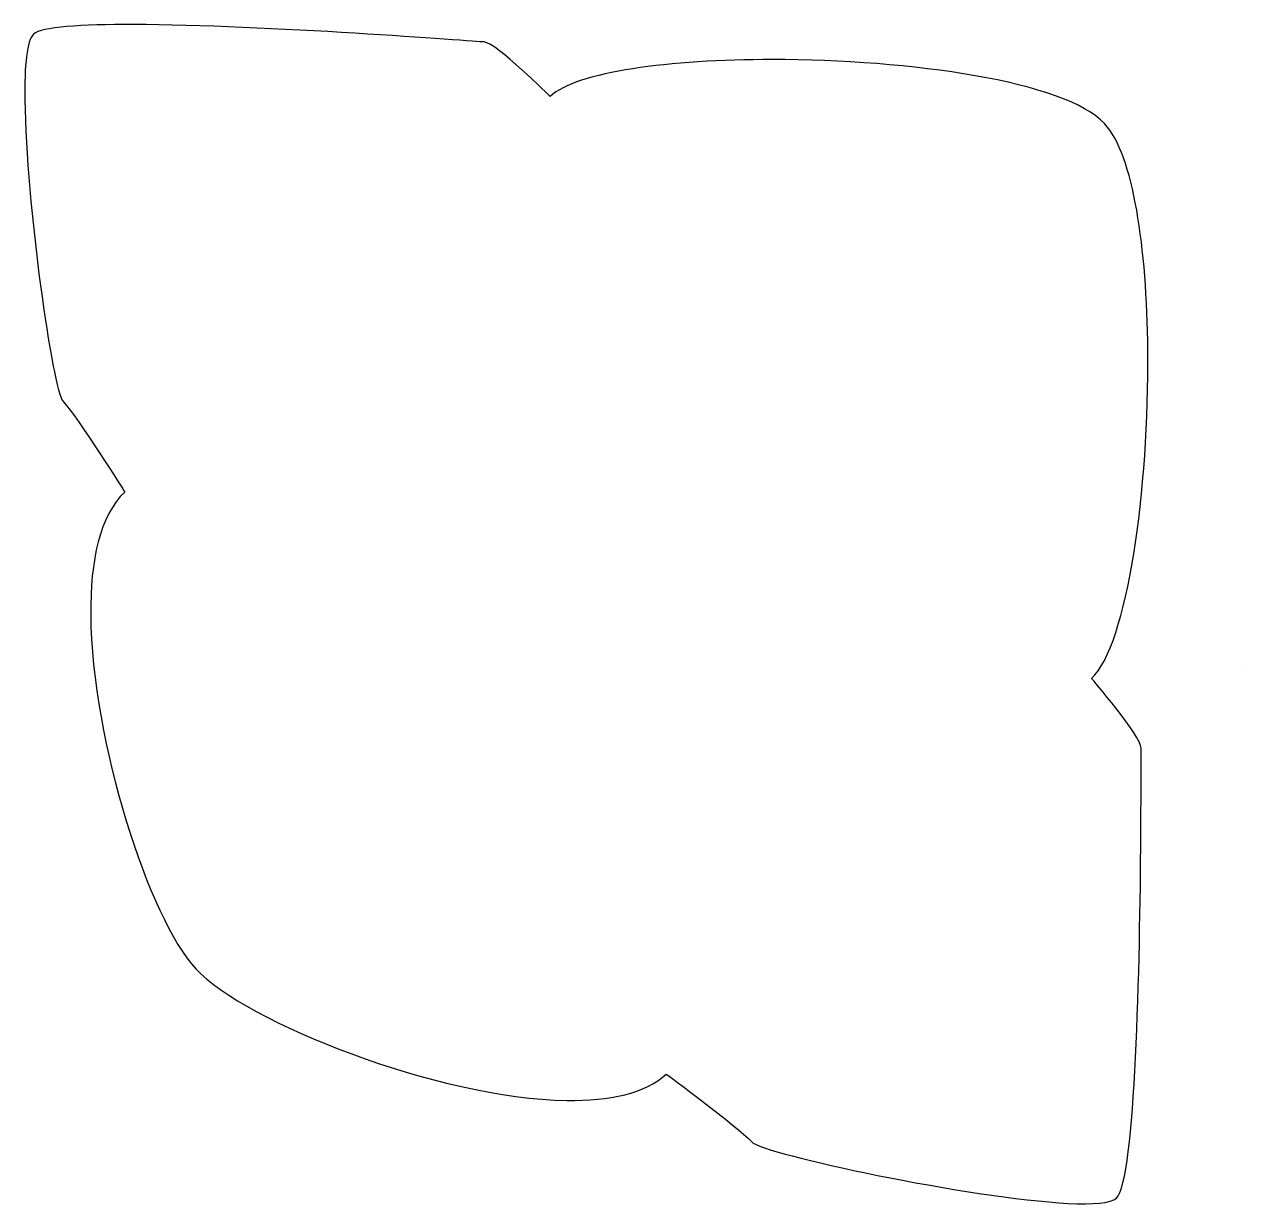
# Model space of a CAD drawing. Header units: centimetres. Extents: x -9.5 to 9.5, y -9.2 to 9.2.
import ezdxf

# ---------------------------------------------------------------- set-up
doc = ezdxf.new("R2010")
doc.units = ezdxf.units.CM
doc.header["$MEASUREMENT"] = 0
doc.layers.add('Layer 1', color=7, linetype='Continuous')

msp = doc.modelspace()

# ---------------------------------------------------------------- linework, layer by layer
at = {"layer": 'Layer 1', "color": 9}
for points, knots in [([(7.89456, -2.0916), (7.89371, -2.14415), (7.89615, -2.69083), (7.89072, -3.45838), (7.89072, -3.45838), (7.87686, -5.42193), (7.81161, -8.83127), (7.50856, -9.11313), (7.50856, -9.11313), (7.42283, -9.19288), (7.14576, -9.2138), (6.75683, -9.19446), (6.75683, -9.19446), (5.2341, -9.11892), (1.99687, -8.4268), (1.81814, -8.23463), (1.81814, -8.23463), (1.59377, -7.99341), (0.484, -7.17667), (0.484, -7.17667), (0.484, -7.17667), (0.15793, -7.47996), (-0.39907, -7.59865), (-1.06741, -7.58863), (-1.06741, -7.58863), (-3.07234, -7.55865), (-6.07888, -6.37041), (-6.85668, -5.53419), (-6.85668, -5.53419), (-7.58442, -4.75182), (-8.47839, -2.00124), (-8.49628, -0.0107), (-8.49628, -0.0107), (-8.50387, 0.83538), (-8.35319, 1.54415), (-7.96415, 1.90602), (-7.96415, 1.90602), (-7.96415, 1.90602), (-8.69853, 3.07188), (-8.92292, 3.31313), (-8.92292, 3.31313), (-9.09119, 3.49405), (-9.50547, 6.41137), (-9.52434, 8.02406), (-9.52434, 8.02406), (-9.53064, 8.56159), (-9.49299, 8.95417), (-9.38768, 9.05215), (-9.38768, 9.05215), (-9.26645, 9.16492), (-8.64867, 9.20357), (-7.82561, 9.20108), (-7.82561, 9.20108), (-5.78721, 9.19502), (-2.48957, 8.93697), (-2.35654, 8.92951), (-2.35654, 8.92951), (-2.17014, 8.91898), (-1.32676, 8.07959), (-1.32676, 8.07959), (-1.32676, 8.07959), (-0.91123, 8.46609), (0.53596, 8.65548), (2.13997, 8.65532), (2.13997, 8.65532), (4.28481, 8.65511), (6.71012, 8.31594), (7.32411, 7.65586), (7.32411, 7.65586), (7.77694, 7.16903), (7.98443, 5.71215), (8.00004, 4.12269), (8.00004, 4.12269), (8.02144, 1.9453), (7.68273, -0.4809), (7.12136, -1.00306), (7.12136, -1.00306), (7.12134, -1.00305), (7.89755, -1.90485), (7.89456, -2.0916)], [0, 0, 0, 0, 0.04761905, 0.04761905, 0.04761905, 0.04761905, 0.0952381, 0.0952381, 0.0952381, 0.0952381, 0.14285714, 0.14285714, 0.14285714, 0.14285714, 0.19047619, 0.19047619, 0.19047619, 0.19047619, 0.23809524, 0.23809524, 0.23809524, 0.23809524, 0.28571429, 0.28571429, 0.28571429, 0.28571429, 0.33333333, 0.33333333, 0.33333333, 0.33333333, 0.38095238, 0.38095238, 0.38095238, 0.38095238, 0.42857143, 0.42857143, 0.42857143, 0.42857143, 0.47619048, 0.47619048, 0.47619048, 0.47619048, 0.52380952, 0.52380952, 0.52380952, 0.52380952, 0.57142857, 0.57142857, 0.57142857, 0.57142857, 0.61904762, 0.61904762, 0.61904762, 0.61904762, 0.66666667, 0.66666667, 0.66666667, 0.66666667, 0.71428571, 0.71428571, 0.71428571, 0.71428571, 0.76190476, 0.76190476, 0.76190476, 0.76190476, 0.80952381, 0.80952381, 0.80952381, 0.80952381, 0.85714286, 0.85714286, 0.85714286, 0.85714286, 0.9047619, 0.9047619, 0.9047619, 0.9047619, 1, 1, 1, 1]), ([(9.525, -0.83308), (9.525, -0.83308), (9.52481, -0.83308), (9.52481, -0.83308), (9.52481, -0.83308), (9.52481, -0.83308), (9.52481, -0.83287), (9.52481, -0.83287), (9.52481, -0.83287), (9.52481, -0.83287), (9.525, -0.83287), (9.525, -0.83287), (9.525, -0.83287), (9.525, -0.83287), (9.525, -0.83308), (9.525, -0.83308)], [0, 0, 0, 0, 0.2, 0.2, 0.2, 0.2, 0.4, 0.4, 0.4, 0.4, 0.6, 0.6, 0.6, 0.6, 1, 1, 1, 1])]:
    msp.add_open_spline(points, degree=3, knots=knots, dxfattribs=at)

doc.saveas('drawing.dxf')
